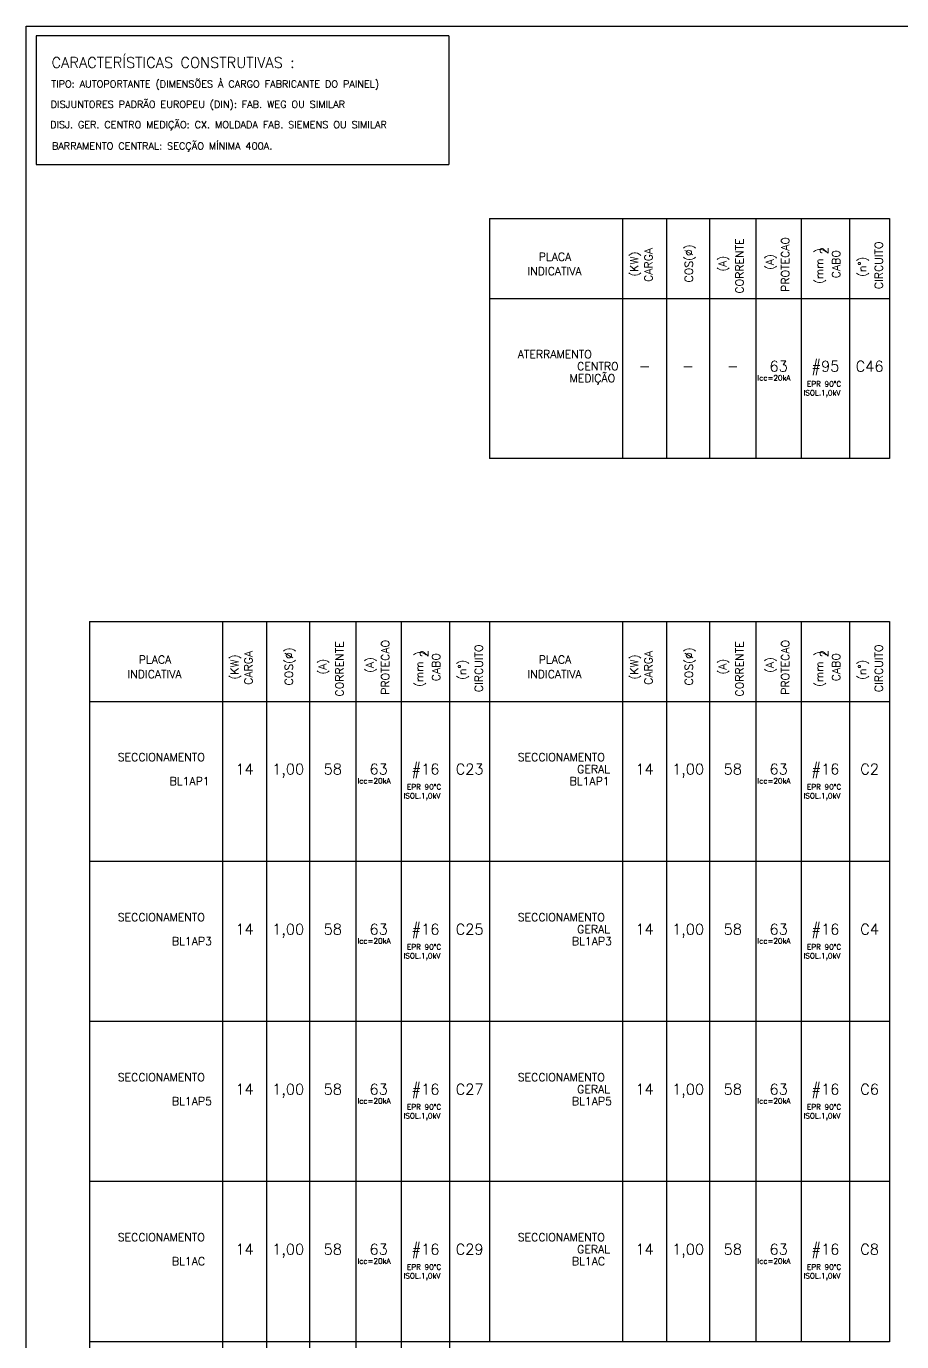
# Model space of a CAD drawing. Extents: x 0 to 11638, y -6007 to 0.
# Drawn here: x 11020.49 to 11034.34, y -5979.37 to -5958.56 of the extents above; entities that cross this region are included whole.
import ezdxf
from ezdxf.enums import TextEntityAlignment as Align

# ---------------------------------------------------------------- set-up
doc = ezdxf.new("R2010")
doc.units = 0
doc.linetypes.add('DASHED', pattern=[0.25, 0.125, -0.125])
doc.layers.get('0').update_dxf_attribs({"linetype": 'CONTINUOUS'})
doc.layers.add('ELE-CIRCUITO', color=7, linetype='CONTINUOUS')
doc.layers.add('ELE-TEXTOS', color=7, linetype='CONTINUOUS')
doc.styles.add('ROMANS', font='romans.shx', dxfattribs={"height": 0.3})

# ---------------------------------------------------------------- blocks, each defined once
blk = doc.blocks.new('PLACA1')
at = {"layer": 'ELE-TEXTOS', "linetype": 'DASHED', "style": 'ROMANS'}
for p in [(51.59, -1.5), (51.59, -3.75), (51.59, -6)]:
    blk.add_attdef('PLACA', text='', height=1.5, dxfattribs=at).set_placement(p, align=Align.MIDDLE_LEFT)
for tag, height, p in [('CIRC', 2, (3.75, -3.75)), ('CABO', 1.5, (12.04, -3.75)), ('PROT', 2, (20.81, -3.75)), ('CORR', 1.5, (29.41, -3.75)), ('COS', 1.5, (37.79, -3.75)), ('CARGA', 1.5, (45.95, -3.75))]:
    blk.add_attdef(tag, text='', height=height, dxfattribs=at).set_placement(p, align=Align.MIDDLE_CENTER)

msp = doc.modelspace()

# ---------------------------------------------------------------- linework, layer by layer
at = {"lineweight": -2}
for p, q in [((11034.143, -5965.4), (11027.814, -5965.4)), ((11027.814, -5971.774), (11021.485, -5971.774)), ((11034.143, -5971.774), (11027.814, -5971.774)), ((11027.814, -5974.306), (11021.485, -5974.306)), ((11034.143, -5974.306), (11027.814, -5974.306)), ((11027.814, -5976.837), (11021.485, -5976.837)), ((11034.143, -5976.837), (11027.814, -5976.837)), ((11027.814, -5979.369), (11021.485, -5979.369)), ((11034.143, -5979.369), (11027.814, -5979.369))]:
    msp.add_line(p, q, dxfattribs=at)
at = {"layer": 'ELE-CIRCUITO'}
for p, q in [((11020.485, -5958.561), (11066.306, -5958.561)), ((11020.485, -6007.479), (11020.485, -5958.561)), ((11027.168, -5958.712), (11020.639, -5958.712)), ((11020.639, -5958.712), (11020.639, -5960.748)), ((11027.168, -5958.712), (11027.168, -5960.748)), ((11020.639, -5960.748), (11027.168, -5960.748)), ((11027.814, -5961.602), (11027.814, -5965.4)), ((11027.814, -5961.602), (11034.143, -5961.602)), ((11029.916, -5961.602), (11029.916, -5965.4)), ((11030.614, -5961.602), (11030.614, -5965.4)), ((11031.294, -5961.602), (11031.294, -5965.4)), ((11032.029, -5961.602), (11032.029, -5965.4)), ((11032.745, -5961.602), (11032.745, -5965.4)), ((11033.509, -5961.602), (11033.509, -5965.4)), ((11034.143, -5961.602), (11034.143, -5965.4)), ((11027.814, -5962.868), (11034.143, -5962.868)), ((11021.485, -5967.977), (11027.814, -5967.977)), ((11021.485, -5967.977), (11021.485, -5979.369)), ((11023.587, -5967.977), (11023.587, -5990.761)), ((11024.285, -5967.977), (11024.285, -5990.761)), ((11024.965, -5967.977), (11024.965, -5990.761)), ((11025.7, -5967.977), (11025.7, -5990.761)), ((11026.416, -5967.977), (11026.416, -5990.761)), ((11027.18, -5967.977), (11027.18, -5990.761)), ((11027.814, -5967.977), (11034.143, -5967.977)), ((11027.814, -5967.977), (11027.814, -5979.369)), ((11029.916, -5967.977), (11029.916, -5979.369)), ((11030.614, -5967.977), (11030.614, -5979.369)), ((11031.294, -5967.977), (11031.294, -5979.369)), ((11032.029, -5967.977), (11032.029, -5979.369)), ((11032.745, -5967.977), (11032.745, -5979.369)), ((11033.509, -5967.977), (11033.509, -5979.369)), ((11034.143, -5967.977), (11034.143, -5979.369)), ((11021.485, -5969.243), (11027.814, -5969.243)), ((11027.814, -5969.243), (11034.143, -5969.243)), ((11021.485, -5979.369), (11021.485, -5990.761))]:
    msp.add_line(p, q, dxfattribs=at)

# ---------------------------------------------------------------- block references
ref = msp.add_blockref('PLACA1', (11034.145, -5963.621), dxfattribs=dict(at, xscale=-0.0843855023173047, yscale=0.0843855023173047, zscale=0.0843855023173047))
ref.add_attrib('CIRC', 'C46', dxfattribs={"layer": 'ELE-TEXTOS', "height": 0.1688, "style": 'ROMANS'}).set_placement((11033.828, -5963.938), align=Align.MIDDLE_CENTER)
ref.add_attrib('CABO', '#95', dxfattribs={"layer": 'ELE-TEXTOS', "height": 0.1688, "style": 'ROMANS'}).set_placement((11033.129, -5963.938), align=Align.MIDDLE_CENTER)
ref.add_attrib('PROT', '63', dxfattribs={"layer": 'ELE-TEXTOS', "height": 0.1688, "style": 'ROMANS'}).set_placement((11032.389, -5963.938), align=Align.MIDDLE_CENTER)
ref.add_attrib('CORR', '-', dxfattribs={"layer": 'ELE-TEXTOS', "height": 0.169, "style": 'ROMANS'}).set_placement((11031.664, -5963.938), align=Align.MIDDLE_CENTER)
ref.add_attrib('COS', '-', dxfattribs={"layer": 'ELE-TEXTOS', "height": 0.169, "style": 'ROMANS'}).set_placement((11030.956, -5963.938), align=Align.MIDDLE_CENTER)
ref.add_attrib('CARGA', '-', dxfattribs={"layer": 'ELE-TEXTOS', "height": 0.169, "style": 'ROMANS'}).set_placement((11030.268, -5963.938), align=Align.MIDDLE_CENTER)
ref.add_attrib('PLACA', 'ATERRAMENTO', dxfattribs={"layer": 'ELE-TEXTOS', "height": 0.12658, "style": 'ROMANS'}).set_placement((11028.261, -5963.748), align=Align.MIDDLE_LEFT)
ref.add_attrib('PLACA', 'CENTRO', dxfattribs={"layer": 'ELE-TEXTOS', "height": 0.1266, "style": 'ROMANS'}).set_placement((11029.201, -5963.938), align=Align.MIDDLE_LEFT)
ref.add_attrib('PLACA', 'MEDIÇÃO', dxfattribs={"layer": 'ELE-TEXTOS', "height": 0.1266, "style": 'ROMANS'}).set_placement((11029.081, -5964.128), align=Align.MIDDLE_LEFT)
ref = msp.add_blockref('PLACA1', (11027.816, -5969.996), dxfattribs=dict(at, xscale=-0.0843855023173047, yscale=0.0843855023173047, zscale=0.0843855023173047))
ref.add_attrib('CIRC', 'C23', dxfattribs={"layer": 'ELE-TEXTOS', "height": 0.1688, "style": 'ROMANS'}).set_placement((11027.499, -5970.312), align=Align.MIDDLE_CENTER)
ref.add_attrib('CABO', '#16', dxfattribs={"layer": 'ELE-TEXTOS', "height": 0.1688, "style": 'ROMANS'}).set_placement((11026.801, -5970.312), align=Align.MIDDLE_CENTER)
ref.add_attrib('PROT', '63', dxfattribs={"layer": 'ELE-TEXTOS', "height": 0.1688, "style": 'ROMANS'}).set_placement((11026.06, -5970.312), align=Align.MIDDLE_CENTER)
ref.add_attrib('CORR', '58', dxfattribs={"layer": 'ELE-TEXTOS', "height": 0.1688, "style": 'ROMANS'}).set_placement((11025.335, -5970.312), align=Align.MIDDLE_CENTER)
ref.add_attrib('COS', '1,00', dxfattribs={"layer": 'ELE-TEXTOS', "height": 0.1688, "style": 'ROMANS'}).set_placement((11024.628, -5970.312), align=Align.MIDDLE_CENTER)
ref.add_attrib('CARGA', '14', dxfattribs={"layer": 'ELE-TEXTOS', "height": 0.1688, "style": 'ROMANS'}).set_placement((11023.939, -5970.312), align=Align.MIDDLE_CENTER)
ref.add_attrib('PLACA', 'SECCIONAMENTO', dxfattribs={"layer": 'ELE-TEXTOS', "height": 0.12658, "style": 'ROMANS'}).set_placement((11021.932, -5970.122), align=Align.MIDDLE_LEFT)
ref.add_attrib('PLACA', 'BL1AP1', dxfattribs={"layer": 'ELE-TEXTOS', "height": 0.1266, "style": 'ROMANS'}).set_placement((11022.752, -5970.502), align=Align.MIDDLE_LEFT)
ref = msp.add_blockref('PLACA1', (11034.145, -5969.996), dxfattribs=dict(at, xscale=-0.0843855023173047, yscale=0.0843855023173047, zscale=0.0843855023173047))
ref.add_attrib('CIRC', 'C2', dxfattribs={"layer": 'ELE-TEXTOS', "height": 0.1688, "style": 'ROMANS'}).set_placement((11033.828, -5970.312), align=Align.MIDDLE_CENTER)
ref.add_attrib('CABO', '#16', dxfattribs={"layer": 'ELE-TEXTOS', "height": 0.1688, "style": 'ROMANS'}).set_placement((11033.129, -5970.312), align=Align.MIDDLE_CENTER)
ref.add_attrib('PROT', '63', dxfattribs={"layer": 'ELE-TEXTOS', "height": 0.1688, "style": 'ROMANS'}).set_placement((11032.389, -5970.312), align=Align.MIDDLE_CENTER)
ref.add_attrib('CORR', '58', dxfattribs={"layer": 'ELE-TEXTOS', "height": 0.1688, "style": 'ROMANS'}).set_placement((11031.664, -5970.312), align=Align.MIDDLE_CENTER)
ref.add_attrib('COS', '1,00', dxfattribs={"layer": 'ELE-TEXTOS', "height": 0.1688, "style": 'ROMANS'}).set_placement((11030.956, -5970.312), align=Align.MIDDLE_CENTER)
ref.add_attrib('CARGA', '14', dxfattribs={"layer": 'ELE-TEXTOS', "height": 0.1688, "style": 'ROMANS'}).set_placement((11030.268, -5970.312), align=Align.MIDDLE_CENTER)
ref.add_attrib('PLACA', 'SECCIONAMENTO', dxfattribs={"layer": 'ELE-TEXTOS', "height": 0.12658, "style": 'ROMANS'}).set_placement((11028.261, -5970.122), align=Align.MIDDLE_LEFT)
ref.add_attrib('PLACA', 'GERAL', dxfattribs={"layer": 'ELE-TEXTOS', "height": 0.1266, "style": 'ROMANS'}).set_placement((11029.201, -5970.312), align=Align.MIDDLE_LEFT)
ref.add_attrib('PLACA', 'BL1AP1', dxfattribs={"layer": 'ELE-TEXTOS', "height": 0.1266, "style": 'ROMANS'}).set_placement((11029.081, -5970.502), align=Align.MIDDLE_LEFT)
ref = msp.add_blockref('PLACA1', (11027.816, -5972.527), dxfattribs=dict(at, xscale=-0.0843855023173047, yscale=0.0843855023173047, zscale=0.0843855023173047))
ref.add_attrib('CIRC', 'C25', dxfattribs={"layer": 'ELE-TEXTOS', "height": 0.1688, "style": 'ROMANS'}).set_placement((11027.499, -5972.844), align=Align.MIDDLE_CENTER)
ref.add_attrib('CABO', '#16', dxfattribs={"layer": 'ELE-TEXTOS', "height": 0.1688, "style": 'ROMANS'}).set_placement((11026.801, -5972.844), align=Align.MIDDLE_CENTER)
ref.add_attrib('PROT', '63', dxfattribs={"layer": 'ELE-TEXTOS', "height": 0.1688, "style": 'ROMANS'}).set_placement((11026.06, -5972.844), align=Align.MIDDLE_CENTER)
ref.add_attrib('CORR', '58', dxfattribs={"layer": 'ELE-TEXTOS', "height": 0.1688, "style": 'ROMANS'}).set_placement((11025.335, -5972.844), align=Align.MIDDLE_CENTER)
ref.add_attrib('COS', '1,00', dxfattribs={"layer": 'ELE-TEXTOS', "height": 0.1688, "style": 'ROMANS'}).set_placement((11024.628, -5972.844), align=Align.MIDDLE_CENTER)
ref.add_attrib('CARGA', '14', dxfattribs={"layer": 'ELE-TEXTOS', "height": 0.1688, "style": 'ROMANS'}).set_placement((11023.939, -5972.844), align=Align.MIDDLE_CENTER)
ref.add_attrib('PLACA', 'SECCIONAMENTO', dxfattribs={"layer": 'ELE-TEXTOS', "height": 0.12658, "style": 'ROMANS'}).set_placement((11021.932, -5972.654), align=Align.MIDDLE_LEFT)
ref.add_attrib('PLACA', 'BL1AP3', dxfattribs={"layer": 'ELE-TEXTOS', "height": 0.1266, "style": 'ROMANS'}).set_placement((11022.788, -5973.034), align=Align.MIDDLE_LEFT)
ref = msp.add_blockref('PLACA1', (11034.145, -5972.527), dxfattribs=dict(at, xscale=-0.0843855023173047, yscale=0.0843855023173047, zscale=0.0843855023173047))
ref.add_attrib('CIRC', 'C4', dxfattribs={"layer": 'ELE-TEXTOS', "height": 0.1688, "style": 'ROMANS'}).set_placement((11033.828, -5972.844), align=Align.MIDDLE_CENTER)
ref.add_attrib('CABO', '#16', dxfattribs={"layer": 'ELE-TEXTOS', "height": 0.1688, "style": 'ROMANS'}).set_placement((11033.129, -5972.844), align=Align.MIDDLE_CENTER)
ref.add_attrib('PROT', '63', dxfattribs={"layer": 'ELE-TEXTOS', "height": 0.1688, "style": 'ROMANS'}).set_placement((11032.389, -5972.844), align=Align.MIDDLE_CENTER)
ref.add_attrib('CORR', '58', dxfattribs={"layer": 'ELE-TEXTOS', "height": 0.1688, "style": 'ROMANS'}).set_placement((11031.664, -5972.844), align=Align.MIDDLE_CENTER)
ref.add_attrib('COS', '1,00', dxfattribs={"layer": 'ELE-TEXTOS', "height": 0.1688, "style": 'ROMANS'}).set_placement((11030.956, -5972.844), align=Align.MIDDLE_CENTER)
ref.add_attrib('CARGA', '14', dxfattribs={"layer": 'ELE-TEXTOS', "height": 0.1688, "style": 'ROMANS'}).set_placement((11030.268, -5972.844), align=Align.MIDDLE_CENTER)
ref.add_attrib('PLACA', 'SECCIONAMENTO', dxfattribs={"layer": 'ELE-TEXTOS', "height": 0.12658, "style": 'ROMANS'}).set_placement((11028.261, -5972.654), align=Align.MIDDLE_LEFT)
ref.add_attrib('PLACA', 'GERAL', dxfattribs={"layer": 'ELE-TEXTOS', "height": 0.1266, "style": 'ROMANS'}).set_placement((11029.201, -5972.844), align=Align.MIDDLE_LEFT)
ref.add_attrib('PLACA', 'BL1AP3', dxfattribs={"layer": 'ELE-TEXTOS', "height": 0.1266, "style": 'ROMANS'}).set_placement((11029.117, -5973.034), align=Align.MIDDLE_LEFT)
ref = msp.add_blockref('PLACA1', (11027.816, -5975.059), dxfattribs=dict(at, xscale=-0.0843855023173047, yscale=0.0843855023173047, zscale=0.0843855023173047))
ref.add_attrib('CIRC', 'C27', dxfattribs={"layer": 'ELE-TEXTOS', "height": 0.1688, "style": 'ROMANS'}).set_placement((11027.499, -5975.375), align=Align.MIDDLE_CENTER)
ref.add_attrib('CABO', '#16', dxfattribs={"layer": 'ELE-TEXTOS', "height": 0.1688, "style": 'ROMANS'}).set_placement((11026.801, -5975.375), align=Align.MIDDLE_CENTER)
ref.add_attrib('PROT', '63', dxfattribs={"layer": 'ELE-TEXTOS', "height": 0.1688, "style": 'ROMANS'}).set_placement((11026.06, -5975.375), align=Align.MIDDLE_CENTER)
ref.add_attrib('CORR', '58', dxfattribs={"layer": 'ELE-TEXTOS', "height": 0.1688, "style": 'ROMANS'}).set_placement((11025.335, -5975.375), align=Align.MIDDLE_CENTER)
ref.add_attrib('COS', '1,00', dxfattribs={"layer": 'ELE-TEXTOS', "height": 0.1688, "style": 'ROMANS'}).set_placement((11024.628, -5975.375), align=Align.MIDDLE_CENTER)
ref.add_attrib('CARGA', '14', dxfattribs={"layer": 'ELE-TEXTOS', "height": 0.1688, "style": 'ROMANS'}).set_placement((11023.939, -5975.375), align=Align.MIDDLE_CENTER)
ref.add_attrib('PLACA', 'SECCIONAMENTO', dxfattribs={"layer": 'ELE-TEXTOS', "height": 0.12658, "style": 'ROMANS'}).set_placement((11021.932, -5975.186), align=Align.MIDDLE_LEFT)
ref.add_attrib('PLACA', 'BL1AP5', dxfattribs={"layer": 'ELE-TEXTOS', "height": 0.1266, "style": 'ROMANS'}).set_placement((11022.788, -5975.565), align=Align.MIDDLE_LEFT)
ref = msp.add_blockref('PLACA1', (11034.145, -5975.059), dxfattribs=dict(at, xscale=-0.0843855023173047, yscale=0.0843855023173047, zscale=0.0843855023173047))
ref.add_attrib('CIRC', 'C6', dxfattribs={"layer": 'ELE-TEXTOS', "height": 0.1688, "style": 'ROMANS'}).set_placement((11033.828, -5975.375), align=Align.MIDDLE_CENTER)
ref.add_attrib('CABO', '#16', dxfattribs={"layer": 'ELE-TEXTOS', "height": 0.1688, "style": 'ROMANS'}).set_placement((11033.129, -5975.375), align=Align.MIDDLE_CENTER)
ref.add_attrib('PROT', '63', dxfattribs={"layer": 'ELE-TEXTOS', "height": 0.1688, "style": 'ROMANS'}).set_placement((11032.389, -5975.375), align=Align.MIDDLE_CENTER)
ref.add_attrib('CORR', '58', dxfattribs={"layer": 'ELE-TEXTOS', "height": 0.1688, "style": 'ROMANS'}).set_placement((11031.664, -5975.375), align=Align.MIDDLE_CENTER)
ref.add_attrib('COS', '1,00', dxfattribs={"layer": 'ELE-TEXTOS', "height": 0.1688, "style": 'ROMANS'}).set_placement((11030.956, -5975.375), align=Align.MIDDLE_CENTER)
ref.add_attrib('CARGA', '14', dxfattribs={"layer": 'ELE-TEXTOS', "height": 0.1688, "style": 'ROMANS'}).set_placement((11030.268, -5975.375), align=Align.MIDDLE_CENTER)
ref.add_attrib('PLACA', 'SECCIONAMENTO', dxfattribs={"layer": 'ELE-TEXTOS', "height": 0.12658, "style": 'ROMANS'}).set_placement((11028.261, -5975.186), align=Align.MIDDLE_LEFT)
ref.add_attrib('PLACA', 'GERAL', dxfattribs={"layer": 'ELE-TEXTOS', "height": 0.1266, "style": 'ROMANS'}).set_placement((11029.201, -5975.375), align=Align.MIDDLE_LEFT)
ref.add_attrib('PLACA', 'BL1AP5', dxfattribs={"layer": 'ELE-TEXTOS', "height": 0.1266, "style": 'ROMANS'}).set_placement((11029.117, -5975.565), align=Align.MIDDLE_LEFT)
ref = msp.add_blockref('PLACA1', (11027.816, -5977.591), dxfattribs=dict(at, xscale=-0.0843855023173047, yscale=0.0843855023173047, zscale=0.0843855023173047))
ref.add_attrib('CIRC', 'C29', dxfattribs={"layer": 'ELE-TEXTOS', "height": 0.1688, "style": 'ROMANS'}).set_placement((11027.499, -5977.907), align=Align.MIDDLE_CENTER)
ref.add_attrib('CABO', '#16', dxfattribs={"layer": 'ELE-TEXTOS', "height": 0.1688, "style": 'ROMANS'}).set_placement((11026.801, -5977.907), align=Align.MIDDLE_CENTER)
ref.add_attrib('PROT', '63', dxfattribs={"layer": 'ELE-TEXTOS', "height": 0.1688, "style": 'ROMANS'}).set_placement((11026.06, -5977.907), align=Align.MIDDLE_CENTER)
ref.add_attrib('CORR', '58', dxfattribs={"layer": 'ELE-TEXTOS', "height": 0.1688, "style": 'ROMANS'}).set_placement((11025.335, -5977.907), align=Align.MIDDLE_CENTER)
ref.add_attrib('COS', '1,00', dxfattribs={"layer": 'ELE-TEXTOS', "height": 0.1688, "style": 'ROMANS'}).set_placement((11024.628, -5977.907), align=Align.MIDDLE_CENTER)
ref.add_attrib('CARGA', '14', dxfattribs={"layer": 'ELE-TEXTOS', "height": 0.1688, "style": 'ROMANS'}).set_placement((11023.939, -5977.907), align=Align.MIDDLE_CENTER)
ref.add_attrib('PLACA', 'SECCIONAMENTO', dxfattribs={"layer": 'ELE-TEXTOS', "height": 0.12658, "style": 'ROMANS'}).set_placement((11021.932, -5977.717), align=Align.MIDDLE_LEFT)
ref.add_attrib('PLACA', 'BL1AC', dxfattribs={"layer": 'ELE-TEXTOS', "height": 0.1266, "style": 'ROMANS'}).set_placement((11022.788, -5978.097), align=Align.MIDDLE_LEFT)
ref = msp.add_blockref('PLACA1', (11034.145, -5977.591), dxfattribs=dict(at, xscale=-0.0843855023173047, yscale=0.0843855023173047, zscale=0.0843855023173047))
ref.add_attrib('CIRC', 'C8', dxfattribs={"layer": 'ELE-TEXTOS', "height": 0.1688, "style": 'ROMANS'}).set_placement((11033.828, -5977.907), align=Align.MIDDLE_CENTER)
ref.add_attrib('CABO', '#16', dxfattribs={"layer": 'ELE-TEXTOS', "height": 0.1688, "style": 'ROMANS'}).set_placement((11033.129, -5977.907), align=Align.MIDDLE_CENTER)
ref.add_attrib('PROT', '63', dxfattribs={"layer": 'ELE-TEXTOS', "height": 0.1688, "style": 'ROMANS'}).set_placement((11032.389, -5977.907), align=Align.MIDDLE_CENTER)
ref.add_attrib('CORR', '58', dxfattribs={"layer": 'ELE-TEXTOS', "height": 0.1688, "style": 'ROMANS'}).set_placement((11031.664, -5977.907), align=Align.MIDDLE_CENTER)
ref.add_attrib('COS', '1,00', dxfattribs={"layer": 'ELE-TEXTOS', "height": 0.1688, "style": 'ROMANS'}).set_placement((11030.956, -5977.907), align=Align.MIDDLE_CENTER)
ref.add_attrib('CARGA', '14', dxfattribs={"layer": 'ELE-TEXTOS', "height": 0.1688, "style": 'ROMANS'}).set_placement((11030.268, -5977.907), align=Align.MIDDLE_CENTER)
ref.add_attrib('PLACA', 'SECCIONAMENTO', dxfattribs={"layer": 'ELE-TEXTOS', "height": 0.12658, "style": 'ROMANS'}).set_placement((11028.261, -5977.717), align=Align.MIDDLE_LEFT)
ref.add_attrib('PLACA', 'GERAL', dxfattribs={"layer": 'ELE-TEXTOS', "height": 0.1266, "style": 'ROMANS'}).set_placement((11029.201, -5977.907), align=Align.MIDDLE_LEFT)
ref.add_attrib('PLACA', 'BL1AC', dxfattribs={"layer": 'ELE-TEXTOS', "height": 0.1266, "style": 'ROMANS'}).set_placement((11029.117, -5978.097), align=Align.MIDDLE_LEFT)

# ---------------------------------------------------------------- texts
at = {"layer": 'ELE-CIRCUITO', "style": 'ROMANS'}
for s, height, p in [('CARACTERÍSTICAS CONSTRUTIVAS :', 0.16877, (11020.884, -5959.218)), ('TIPO: AUTOPORTANTE (DIMENSÕES À CARGO FABRICANTE DO PAINEL) ', 0.11251, (11020.88, -5959.53)), ('DISJUNTORES PADRÃO EUROPEU (DIN): FAB. WEG OU SIMILAR', 0.11251, (11020.871, -5959.851)), ('DISJ. GER. CENTRO MEDIÇÃO: CX. MOLDADA FAB. SIEMENS OU SIMILAR', 0.11251, (11020.862, -5960.172)), ('BARRAMENTO CENTRAL: SECÇÃO MÍNIMA 400A.', 0.11251, (11020.89, -5960.511)), ('Icc=20kA', 0.0844, (11032.053, -5964.165)), ('EPR 90%%DC', 0.0844, (11032.837, -5964.261)), ('ISOL.1,0kV', 0.0844, (11032.782, -5964.4)), ('Icc=20kA', 0.0844, (11025.725, -5970.54)), ('EPR 90%%DC', 0.0844, (11026.508, -5970.635)), ('Icc=20kA', 0.0844, (11032.053, -5970.54)), ('EPR 90%%DC', 0.0844, (11032.837, -5970.635)), ('ISOL.1,0kV', 0.0844, (11026.453, -5970.775)), ('ISOL.1,0kV', 0.0844, (11032.782, -5970.775)), ('Icc=20kA', 0.0844, (11025.725, -5973.072)), ('EPR 90%%DC', 0.0844, (11026.508, -5973.167)), ('Icc=20kA', 0.0844, (11032.053, -5973.072)), ('EPR 90%%DC', 0.0844, (11032.837, -5973.167)), ('ISOL.1,0kV', 0.0844, (11026.453, -5973.306)), ('ISOL.1,0kV', 0.0844, (11032.782, -5973.306)), ('Icc=20kA', 0.0844, (11025.725, -5975.603)), ('EPR 90%%DC', 0.0844, (11026.508, -5975.698)), ('Icc=20kA', 0.0844, (11032.053, -5975.603)), ('EPR 90%%DC', 0.0844, (11032.837, -5975.698)), ('ISOL.1,0kV', 0.0844, (11026.453, -5975.838)), ('ISOL.1,0kV', 0.0844, (11032.782, -5975.838)), ('Icc=20kA', 0.0844, (11025.725, -5978.135)), ('EPR 90%%DC', 0.0844, (11026.508, -5978.23)), ('Icc=20kA', 0.0844, (11032.053, -5978.135)), ('EPR 90%%DC', 0.0844, (11032.837, -5978.23)), ('ISOL.1,0kV', 0.0844, (11026.453, -5978.369)), ('ISOL.1,0kV', 0.0844, (11032.782, -5978.369))]:
    msp.add_text(s, height=height, dxfattribs=at).set_placement(p)
for s, height, p in [('PROTECAO', 0.1266, (11032.558, -5962.762)), ('CARGA ', 0.1266, (11030.392, -5962.604)), ('COS(%%C)', 0.1266, (11031.033, -5962.613)), ('CORRENTE', 0.1266, (11031.834, -5962.789)), ('(mm )', 0.1266, (11033.093, -5962.635)), ('2', 0.127, (11033.172, -5962.165)), ('CABO', 0.1266, (11033.361, -5962.546)), ('CIRCUITO', 0.1266, (11034.036, -5962.719)), ('(KW)', 0.1266, (11030.169, -5962.521)), ('(A)', 0.1266, (11031.566, -5962.442)), ('(A)', 0.1266, (11032.314, -5962.416)), ('CORRENTE', 0.1266, (11025.505, -5969.163)), ('PROTECAO', 0.1266, (11026.229, -5969.136)), ('CIRCUITO', 0.1266, (11027.707, -5969.094)), ('CORRENTE', 0.1266, (11031.834, -5969.163)), ('PROTECAO', 0.1266, (11032.558, -5969.136)), ('CIRCUITO', 0.1266, (11034.036, -5969.094)), ('(KW)', 0.1266, (11023.84, -5968.895)), ('CARGA ', 0.1266, (11024.063, -5968.978)), ('COS(%%C)', 0.1266, (11024.704, -5968.987)), ('(A)', 0.1266, (11025.985, -5968.79)), ('(mm )', 0.1266, (11026.764, -5969.01)), ('2', 0.127, (11026.843, -5968.54)), ('CABO', 0.1266, (11027.032, -5968.921)), ('(KW)', 0.1266, (11030.169, -5968.895)), ('CARGA ', 0.1266, (11030.392, -5968.978)), ('COS(%%C)', 0.1266, (11031.033, -5968.987)), ('(A)', 0.1266, (11032.314, -5968.79)), ('(mm )', 0.1266, (11033.093, -5969.01)), ('2', 0.127, (11033.172, -5968.54)), ('CABO', 0.1266, (11033.361, -5968.921)), ('(A)', 0.1266, (11025.237, -5968.816)), ('(A)', 0.1266, (11031.566, -5968.816))]:
    msp.add_text(s, height=height, rotation=90, dxfattribs=at).set_placement(p)
for s, p in [('PLACA', (11028.85, -5962.269)), ('INDICATIVA', (11028.843, -5962.498)), ('PLACA', (11022.522, -5968.643)), ('PLACA', (11028.85, -5968.643)), ('INDICATIVA', (11022.514, -5968.873)), ('INDICATIVA', (11028.843, -5968.873))]:
    msp.add_text(s, height=0.1266, dxfattribs=at).set_placement(p, align=Align.CENTER)
for p in [(11033.773, -5962.365), (11027.444, -5968.74), (11033.773, -5968.74)]:
    msp.add_text('(n%%d)', height=0.1266, rotation=90, dxfattribs=at).set_placement(p, align=Align.CENTER)

doc.saveas('drawing.dxf')
